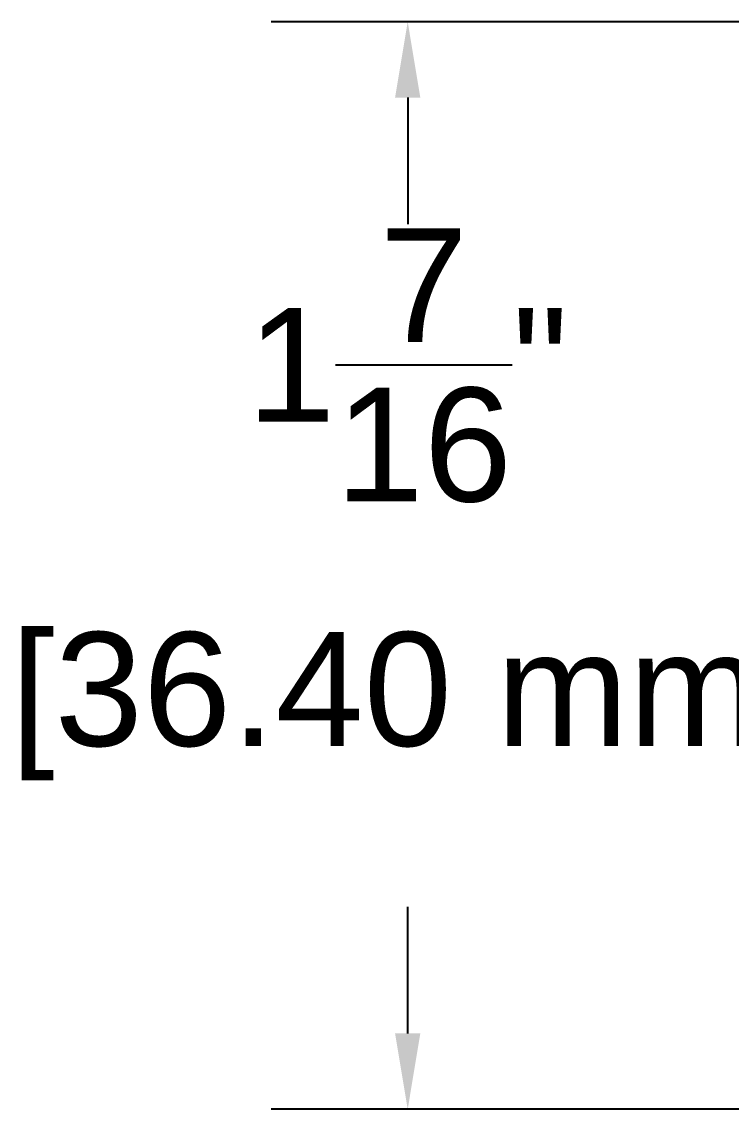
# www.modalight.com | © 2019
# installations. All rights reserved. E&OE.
# Model space of a CAD drawing. Header units: inches. Extents: x -2.2 to 18.9, y 3.4 to 18.6.
# Drawn here: x -0.017 to 0.919, y 4.359 to 5.792 of the extents above; entities that cross this region are included whole.
import ezdxf

# ---------------------------------------------------------------- set-up
doc = ezdxf.new("R2010")
doc.units = ezdxf.units.IN
doc.header["$MEASUREMENT"] = 0
doc.layers.get('Defpoints').update_dxf_attribs({"color": 1})
doc.styles.get("Standard").update_dxf_attribs({"font": 'Arial.ttf'})
doc.dimstyles.new('.1 DIM', dxfattribs={"dimscale": 0, "dimtxt": 0.15, "dimasz": 0.1, "dimexe": 0.18, "dimexo": 0.0625, "dimgap": 0.09, "dimtad": 0, "dimtih": 1, "dimtoh": 1, "dimdec": 5, "dimzin": 0, "dimdsep": 46, "dimlunit": 4, "dimtxsty": 'Standard', "dimcen": 0.09, "dimadec": 0, "dimazin": 0, "dimtfac": 1, "dimtdec": 5, "dimtofl": 0, "dimtmove": 0, "dimatfit": 3, "dimfxl": 1, "dimtolj": 1, "dimtzin": 0, "dimarcsym": 0})

# ---------------------------------------------------------------- blocks, each defined once
blk = doc.blocks.new('*D21')
at = {"layer": 'Defpoints', "color": 0, "lineweight": -2, "transparency": 16777216}
for p, q in [((2.1524, 5.7922), (0.3121, 5.7922)), ((0.4921, 5.6922), (0.4921, 5.5255)), ((0.4921, 4.4591), (0.4921, 4.6258)), ((2.1524, 4.3591), (0.3121, 4.3591))]:
    blk.add_line(p, q, dxfattribs=at)
at = {"layer": 'Defpoints', "color": 0, "transparency": 16777216}
for p in [(2.2149, 5.7922), (0.4921, 4.3591), (2.2149, 4.3591)]:
    blk.add_point(p, dxfattribs=at)
for points in [[(0.4754, 5.6922), (0.5087, 5.6922), (0.4921, 5.7922)], [(0.4754, 4.4591), (0.5087, 4.4591), (0.4921, 4.3591)]]:
    blk.add_solid(points, dxfattribs=at)
at = {"layer": 'Defpoints', "color": 0, "transparency": 16777216, "char_height": 0.15, "attachment_point": 5}
for s, insert in [('\\A1;1{\\H1x;\\S7/16;}"', (0.4921, 5.34)), ('\\A1;[36.40 mm]', (0.4921, 4.8902))]:
    blk.add_mtext(s, dxfattribs=dict(at, insert=insert))

msp = doc.modelspace()

# ---------------------------------------------------------------- dimensions: what is measured, and where the dimension line sits
at = {"layer": 'Defpoints'}
dim = msp.add_linear_dim(base=(0.492078, 4.359118), p1=(2.214865, 5.792189), p2=(2.214865, 4.359118), angle=90, dimstyle='.1 DIM', override={"dimscale": 1, "dimpost": '\\X'}, dxfattribs=at)
dim.commit()
dim.dimension.update_dxf_attribs({"geometry": '*D21', "text_midpoint": (0.492078, 5.075654), "dimtype": 160})

doc.saveas('drawing.dxf')
